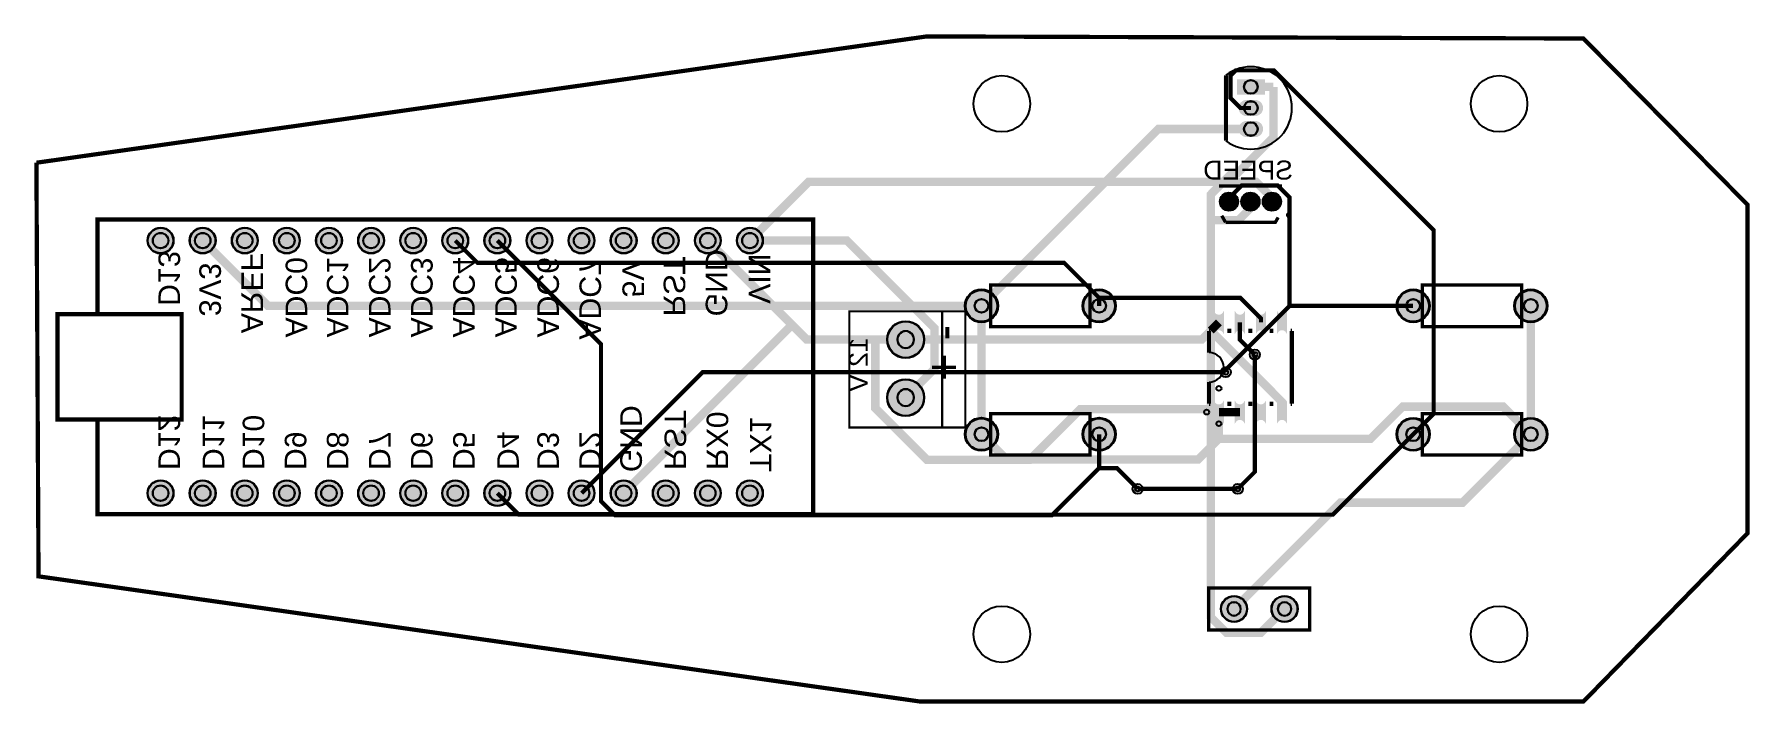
# Model space of a CAD drawing. Extents: x -5 to 4070, y -5 to 1585.
import ezdxf

# ---------------------------------------------------------------- set-up
doc = ezdxf.new("R2010")
doc.units = 9
for name, color, linetype, true_color in [('BoardOutLine', 7, 'Continuous', 0xff00ff), ('BottomLayer', 7, 'Continuous', 0x0000ff), ('BottomSilkLayer', 7, 'Continuous', 0x66cc33), ('BottomSolderMaskLayer', 7, 'Continuous', 0xaa00ff), ('Document', 7, 'Continuous', 0xffffff), ('Hole', 7, 'Continuous', 0x222222), ('Multi-Layer', 7, 'Continuous', 0xc0c0c0), ('TopLayer', 7, 'Continuous', 0xff0000), ('TopPasteMaskLayer', 7, 'Continuous', 0x808080), ('TopSilkLayer', 7, 'Continuous', 0xffcc00), ('TopSolderMaskLayer', 7, 'Continuous', 0x800080)]:
    doc.layers.add(name, color=color, linetype=linetype, true_color=true_color)
doc.styles.get("Standard").update_dxf_attribs({"font": 'arial.ttf'})

msp = doc.modelspace()

# ---------------------------------------------------------------- hatches: boundary and pattern name
at = {"layer": 'BottomSolderMaskLayer'}
for points in [[(2918.27377777778, 1478.2784841249668), (2918.27377777778, 1441.7204841249695), (2851.72622222222, 1441.7204841249695), (2851.72622222222, 1478.2784841249668)], [(2899.5578060000553, 1428.7165, -0.7853981633974483), (2899.5578060000553, 1391.2835), (2870.4432504444994, 1391.2835, -0.7853981633974483), (2870.4432504444994, 1428.7165)], [(2899.5578060000553, 1378.7165, -0.7853981633974483), (2899.5578060000553, 1341.2835), (2870.4432504444994, 1341.2835, -0.7853981633974483), (2870.4432504444994, 1378.7165)], [(2811.315, 1187.5, 1), (2854.685, 1187.5, 1)], [(2862.315, 1187.5, 1), (2905.685, 1187.5, 1)], [(2913.315, 1187.5, 1), (2956.685, 1187.5, 1)], [(264, 1095, 1), (326, 1095, 1)], [(364, 1095, 1), (426, 1095, 1)], [(464, 1095, 1), (526, 1095, 1)], [(564, 1095, 1), (626, 1095, 1)], [(664, 1095, 1), (726, 1095, 1)], [(764, 1095, 1), (826, 1095, 1)], [(864, 1095, 1), (926, 1095, 1)], [(964, 1095, 1), (1026, 1095, 1)], [(1064, 1095, 1), (1126, 1095, 1)], [(1164, 1095, 1), (1226, 1095, 1)], [(1264, 1095, 1), (1326, 1095, 1)], [(1364, 1095, 1), (1426, 1095, 1)], [(1464, 1095, 1), (1526, 1095, 1)], [(1564, 1095, 1), (1626, 1095, 1)], [(1664, 1095, 1), (1726, 1095, 1)], [(2205.5985, 940, 1), (2284.4015, 940, 1)], [(2485.128500000006, 940, 1), (2563.931500000006, 940, 1)], [(3231.068499999994, 940.0020000000004, 1), (3309.871499999994, 940.0020000000004, 1)], [(3510.5985, 940.0020000000004, 1), (3589.4015, 940.0020000000004, 1)], [(2021, 859.7999999999993, 1), (2109, 859.7999999999993, 1)], [(2021, 722.010000000002, 1), (2109, 722.010000000002, 1)], [(2205.5985, 635, 1), (2284.4015, 635, 1)], [(2485.128500000006, 635, 1), (2563.931500000006, 635, 1)], [(3231.068499999994, 634.9989999999962, 1), (3309.871499999994, 634.9989999999962, 1)], [(3510.5985, 634.9989999999962, 1), (3589.4015, 634.9989999999962, 1)], [(264, 495, 1), (326, 495, 1)], [(364, 495, 1), (426, 495, 1)], [(464, 495, 1), (526, 495, 1)], [(564, 495, 1), (626, 495, 1)], [(664, 495, 1), (726, 495, 1)], [(764, 495, 1), (826, 495, 1)], [(864, 495, 1), (926, 495, 1)], [(964, 495, 1), (1026, 495, 1)], [(1064, 495, 1), (1126, 495, 1)], [(1164, 495, 1), (1226, 495, 1)], [(1264, 495, 1), (1326, 495, 1)], [(1364, 495, 1), (1426, 495, 1)], [(1464, 495, 1), (1526, 495, 1)], [(1564, 495, 1), (1626, 495, 1)], [(1664, 495, 1), (1726, 495, 1)], [(2813.685, 220, 1), (2876.315, 220, 1)], [(2933.685, 220, 1), (2996.315, 220, 1)]]:
    msp.add_hatch(color=256, dxfattribs=at).paths.add_polyline_path(points)
at = {"layer": 'Document'}
msp.add_hatch(color=256, dxfattribs=at).paths.add_polyline_path([(2830, 1485), (2830, 1335), (2820, 1335), (2820, 1485)])
at = {"layer": 'Multi-Layer'}
for points in [[(2916.495999999999, 1477.7160000000003), (2916.495999999999, 1442.283000000003), (2853.504000000001, 1442.283000000003), (2853.504000000001, 1477.7160000000003)], [(2898.779999999999, 1427.7165, -0.7853981633974483), (2898.779999999999, 1392.2835), (2871.2209999999977, 1392.2835, -0.7853981633974483), (2871.2209999999977, 1427.7165)], [(2898.779999999999, 1377.7165, -0.7853981633974483), (2898.779999999999, 1342.2835), (2871.2209999999977, 1342.2835, -0.7853981633974483), (2871.2209999999977, 1377.7165)], [(2813.315, 1187.5, 1), (2852.685, 1187.5, 1)], [(2864.315, 1187.5, 1), (2903.685, 1187.5, 1)], [(2915.315, 1187.5, 1), (2954.685, 1187.5, 1)], [(265, 1095, 1), (325, 1095, 1)], [(365, 1095, 1), (425, 1095, 1)], [(465, 1095, 1), (525, 1095, 1)], [(565, 1095, 1), (625, 1095, 1)], [(665, 1095, 1), (725, 1095, 1)], [(765, 1095, 1), (825, 1095, 1)], [(865, 1095, 1), (925, 1095, 1)], [(965, 1095, 1), (1025, 1095, 1)], [(1065, 1095, 1), (1125, 1095, 1)], [(1165, 1095, 1), (1225, 1095, 1)], [(1265, 1095, 1), (1325, 1095, 1)], [(1365, 1095, 1), (1425, 1095, 1)], [(1465, 1095, 1), (1525, 1095, 1)], [(1565, 1095, 1), (1625, 1095, 1)], [(1665, 1095, 1), (1725, 1095, 1)], [(2207.5985, 940, 1), (2282.4015, 940, 1)], [(2487.128500000006, 940, 1), (2561.931500000006, 940, 1)], [(3233.068499999994, 940.0020000000004, 1), (3307.871499999994, 940.0020000000004, 1)], [(3512.5985, 940.0020000000004, 1), (3587.4015, 940.0020000000004, 1)], [(2022, 859.7999999999993, 1), (2108, 859.7999999999993, 1)], [(2022, 722.010000000002, 1), (2108, 722.010000000002, 1)], [(2207.5985, 635, 1), (2282.4015, 635, 1)], [(2487.128500000006, 635, 1), (2561.931500000006, 635, 1)], [(3233.068499999994, 634.9989999999962, 1), (3307.871499999994, 634.9989999999962, 1)], [(3512.5985, 634.9989999999962, 1), (3587.4015, 634.9989999999962, 1)], [(265, 495, 1), (325, 495, 1)], [(365, 495, 1), (425, 495, 1)], [(465, 495, 1), (525, 495, 1)], [(565, 495, 1), (625, 495, 1)], [(665, 495, 1), (725, 495, 1)], [(765, 495, 1), (825, 495, 1)], [(865, 495, 1), (925, 495, 1)], [(965, 495, 1), (1025, 495, 1)], [(1065, 495, 1), (1125, 495, 1)], [(1165, 495, 1), (1225, 495, 1)], [(1265, 495, 1), (1325, 495, 1)], [(1365, 495, 1), (1425, 495, 1)], [(1465, 495, 1), (1525, 495, 1)], [(1565, 495, 1), (1625, 495, 1)], [(1665, 495, 1), (1725, 495, 1)], [(2814.685, 220, 1), (2875.315, 220, 1)], [(2934.685, 220, 1), (2995.315, 220, 1)]]:
    msp.add_hatch(color=256, dxfattribs=at).paths.add_polyline_path(points)
at = {"layer": 'TopLayer'}
for points in [[(2820.189, 927.7010000000009, -0.7853981633974483), (2797.811, 927.7010000000009), (2797.811, 873.2990000000027, -0.7853981633974483), (2820.189, 873.2990000000027)], [(2870.189, 927.7010000000009, -0.7853981633974483), (2847.811, 927.7010000000009), (2847.811, 873.2990000000027, -0.7853981633974483), (2870.189, 873.2990000000027)], [(2920.189, 927.7010000000009, -0.7853981633974483), (2897.811, 927.7010000000009), (2897.811, 873.2990000000027, -0.7853981633974483), (2920.189, 873.2990000000027)], [(2970.189, 927.7010000000009, -0.7853981633974483), (2947.811, 927.7010000000009), (2947.811, 873.2990000000027, -0.7853981633974483), (2970.189, 873.2990000000027)], [(2820.189, 714.7010000000009, -0.7853981633974483), (2797.811, 714.7010000000009), (2797.811, 660.2989999999991, -0.7853981633974483), (2820.189, 660.2989999999991)], [(2870.189, 714.7010000000009, -0.7853981633974483), (2847.811, 714.7010000000009), (2847.811, 660.2989999999991, -0.7853981633974483), (2870.189, 660.2989999999991)], [(2920.189, 714.7010000000009, -0.7853981633974483), (2897.811, 714.7010000000009), (2897.811, 660.2989999999991, -0.7853981633974483), (2920.189, 660.2989999999991)], [(2970.189, 714.7010000000009, -0.7853981633974483), (2947.811, 714.7010000000009), (2947.811, 660.2989999999991, -0.7853981633974483), (2970.189, 660.2989999999991)]]:
    msp.add_hatch(color=256, dxfattribs=at).paths.add_polyline_path(points)
at = {"layer": 'TopPasteMaskLayer'}
for points in [[(2820.189, 927.7010000000009, -0.7853981633974483), (2797.811, 927.7010000000009), (2797.811, 873.2990000000027, -0.7853981633974483), (2820.189, 873.2990000000027)], [(2870.189, 927.7010000000009, -0.7853981633974483), (2847.811, 927.7010000000009), (2847.811, 873.2990000000027, -0.7853981633974483), (2870.189, 873.2990000000027)], [(2920.189, 927.7010000000009, -0.7853981633974483), (2897.811, 927.7010000000009), (2897.811, 873.2990000000027, -0.7853981633974483), (2920.189, 873.2990000000027)], [(2970.189, 927.7010000000009, -0.7853981633974483), (2947.811, 927.7010000000009), (2947.811, 873.2990000000027, -0.7853981633974483), (2970.189, 873.2990000000027)], [(2820.189, 714.7010000000009, -0.7853981633974483), (2797.811, 714.7010000000009), (2797.811, 660.2989999999991, -0.7853981633974483), (2820.189, 660.2989999999991)], [(2870.189, 714.7010000000009, -0.7853981633974483), (2847.811, 714.7010000000009), (2847.811, 660.2989999999991, -0.7853981633974483), (2870.189, 660.2989999999991)], [(2920.189, 714.7010000000009, -0.7853981633974483), (2897.811, 714.7010000000009), (2897.811, 660.2989999999991, -0.7853981633974483), (2920.189, 660.2989999999991)], [(2970.189, 714.7010000000009, -0.7853981633974483), (2947.811, 714.7010000000009), (2947.811, 660.2989999999991, -0.7853981633974483), (2970.189, 660.2989999999991)]]:
    msp.add_hatch(color=256, dxfattribs=at).paths.add_polyline_path(points)
at = {"layer": 'TopSolderMaskLayer'}
for points in [[(2918.27377777778, 1478.2784841249668), (2918.27377777778, 1441.7204841249695), (2851.72622222222, 1441.7204841249695), (2851.72622222222, 1478.2784841249668)], [(2899.5578060000553, 1428.7165, -0.7853981633974483), (2899.5578060000553, 1391.2835), (2870.4432504444994, 1391.2835, -0.7853981633974483), (2870.4432504444994, 1428.7165)], [(2899.5578060000553, 1378.7165, -0.7853981633974483), (2899.5578060000553, 1341.2835), (2870.4432504444994, 1341.2835, -0.7853981633974483), (2870.4432504444994, 1378.7165)], [(2811.315, 1187.5, 1), (2854.685, 1187.5, 1)], [(2862.315, 1187.5, 1), (2905.685, 1187.5, 1)], [(2913.315, 1187.5, 1), (2956.685, 1187.5, 1)], [(264, 1095, 1), (326, 1095, 1)], [(364, 1095, 1), (426, 1095, 1)], [(464, 1095, 1), (526, 1095, 1)], [(564, 1095, 1), (626, 1095, 1)], [(664, 1095, 1), (726, 1095, 1)], [(764, 1095, 1), (826, 1095, 1)], [(864, 1095, 1), (926, 1095, 1)], [(964, 1095, 1), (1026, 1095, 1)], [(1064, 1095, 1), (1126, 1095, 1)], [(1164, 1095, 1), (1226, 1095, 1)], [(1264, 1095, 1), (1326, 1095, 1)], [(1364, 1095, 1), (1426, 1095, 1)], [(1464, 1095, 1), (1526, 1095, 1)], [(1564, 1095, 1), (1626, 1095, 1)], [(1664, 1095, 1), (1726, 1095, 1)], [(2205.5985, 940, 1), (2284.4015, 940, 1)], [(2485.128500000006, 940, 1), (2563.931500000006, 940, 1)], [(3231.068499999994, 940.0020000000004, 1), (3309.871499999994, 940.0020000000004, 1)], [(3510.5985, 940.0020000000004, 1), (3589.4015, 940.0020000000004, 1)], [(2021, 859.7999999999993, 1), (2109, 859.7999999999993, 1)], [(2821.189, 928.4095438916411, -0.7853981633974483), (2796.811, 928.4095438916411), (2796.811, 872.5904561083662, -0.7853981633974483), (2821.189, 872.5904561083662)], [(2871.189, 928.4095438916411, -0.7853981633974483), (2846.811, 928.4095438916411), (2846.811, 872.5904561083662, -0.7853981633974483), (2871.189, 872.5904561083662)], [(2921.189, 928.4095438916411, -0.7853981633974483), (2896.811, 928.4095438916411), (2896.811, 872.5904561083662, -0.7853981633974483), (2921.189, 872.5904561083662)], [(2971.189, 928.4095438916411, -0.7853981633974483), (2946.811, 928.4095438916411), (2946.811, 872.5904561083662, -0.7853981633974483), (2971.189, 872.5904561083662)], [(2021, 722.010000000002, 1), (2109, 722.010000000002, 1)], [(2821.189, 715.4095438916411, -0.7853981633974483), (2796.811, 715.4095438916411), (2796.811, 659.5904561083589, -0.7853981633974483), (2821.189, 659.5904561083589)], [(2871.189, 715.4095438916411, -0.7853981633974483), (2846.811, 715.4095438916411), (2846.811, 659.5904561083589, -0.7853981633974483), (2871.189, 659.5904561083589)], [(2921.189, 715.4095438916411, -0.7853981633974483), (2896.811, 715.4095438916411), (2896.811, 659.5904561083589, -0.7853981633974483), (2921.189, 659.5904561083589)], [(2971.189, 715.4095438916411, -0.7853981633974483), (2946.811, 715.4095438916411), (2946.811, 659.5904561083589, -0.7853981633974483), (2971.189, 659.5904561083589)], [(2205.5985, 635, 1), (2284.4015, 635, 1)], [(2485.128500000006, 635, 1), (2563.931500000006, 635, 1)], [(3231.068499999994, 634.9989999999962, 1), (3309.871499999994, 634.9989999999962, 1)], [(3510.5985, 634.9989999999962, 1), (3589.4015, 634.9989999999962, 1)], [(264, 495, 1), (326, 495, 1)], [(364, 495, 1), (426, 495, 1)], [(464, 495, 1), (526, 495, 1)], [(564, 495, 1), (626, 495, 1)], [(664, 495, 1), (726, 495, 1)], [(764, 495, 1), (826, 495, 1)], [(864, 495, 1), (926, 495, 1)], [(964, 495, 1), (1026, 495, 1)], [(1064, 495, 1), (1126, 495, 1)], [(1164, 495, 1), (1226, 495, 1)], [(1264, 495, 1), (1326, 495, 1)], [(1364, 495, 1), (1426, 495, 1)], [(1464, 495, 1), (1526, 495, 1)], [(1564, 495, 1), (1626, 495, 1)], [(1664, 495, 1), (1726, 495, 1)], [(2813.685, 220, 1), (2876.315, 220, 1)], [(2933.685, 220, 1), (2996.315, 220, 1)]]:
    msp.add_hatch(color=256, dxfattribs=at).paths.add_polyline_path(points)

# ---------------------------------------------------------------- linework, layer by layer
at = {"layer": 'BoardOutLine', "const_width": 10}
msp.add_lwpolyline([(0, 1279.9879999999976), (2115, 1580), (3675, 1575), (4065, 1180), (4065, 400), (3675, 0), (2100, 0), (5, 297.5), (0, 1280)], dxfattribs=at)
at = {"layer": 'BottomLayer'}
for points, const_width in [([(2789.7400000000052, 1143.800000000003), (2789.7400000000052, 1204.4399999999987), (2840.3700000000026, 1255.0699999999997), (2853.199999999997, 1255.0699999999997), (2938.5099999999948, 1340.380000000001), (2938.5099999999948, 1460)], 20), ([(3270.469999999994, 635), (3319.25, 683.7799999999988), (3319.25, 1119.609999999997), (2939.3300000000017, 1499.5299999999988), (2849.219999999994, 1499.5299999999988), (2836.480000000003, 1486.7900000000009), (2836.480000000003, 1433.5699999999997), (2860.050000000003, 1410), (2885, 1410)], 10), ([(2885, 1460), (2938.5099999999948, 1460)], 20), ([(2885, 1360), (2665, 1360), (2245, 940)], 20), ([(2833, 1187.5), (2833, 1195.7900000000009), (2863.220000000001, 1226.010000000002), (2948.470000000001, 1226.010000000002), (2976.8800000000047, 1197.6000000000022), (2976.8800000000047, 940)], 10), ([(2789.7400000000052, 1143.800000000003), (2855.8299999999945, 1143.800000000003), (2884, 1171.9700000000012), (2884, 1187.5)], 20), ([(2789.7400000000052, 694.5400000000009), (2789.7400000000052, 1143.800000000003)], 20), ([(1595, 1095), (1795, 895)], 20), ([(1695, 1095), (1925.5400000000009, 1095), (2133.270000000004, 887.2699999999968), (2133.270000000004, 790.2799999999988), (2065, 722.010000000002)], 20), ([(1095, 1095), (1341.1399999999994, 848.8600000000006), (1341.1399999999994, 476.1800000000003), (1374.7699999999968, 442.5500000000029), (2412.560000000005, 442.5500000000029), (2524.530000000006, 554.5200000000041)], 10), ([(2245, 940), (2245, 635)], 20), ([(2976.8800000000047, 940), (2825.209999999999, 788.3300000000017), (2825.209999999999, 782.2899999999972)], 10), ([(2976.8800000000047, 940), (3270.469999999994, 940)], 10), ([(3550, 940), (3550, 635)], 20), ([(1395, 495), (1795, 895)], 20), ([(1795, 895), (1830.2000000000044, 859.7999999999993), (1992.9200000000055, 859.7999999999993)], 20), ([(2789.7400000000052, 694.5400000000009), (2479.8199999999997, 694.5400000000009), (2359.3600000000006, 574.0800000000017), (2115.9199999999983, 574.0800000000017), (1992.9200000000055, 697.0800000000017), (1992.9200000000055, 859.7999999999993)], 20), ([(1992.9200000000055, 859.7999999999993), (2065, 859.7999999999993)], 20), ([(2853.8799999999974, 505.1600000000035), (2894.550000000003, 545.8300000000017), (2894.550000000003, 824.2299999999959)], 10), ([(2965, 220), (2908.770000000004, 163.7699999999968), (2826.6100000000006, 163.7699999999968), (2789.7400000000052, 200.63999999999942), (2789.7400000000052, 694.5400000000009)], 20), ([(2524.530000000006, 554.5200000000041), (2524.530000000006, 635)], 10), ([(3550, 635), (3387.4100000000035, 472.4100000000035), (3097.4100000000035, 472.4100000000035), (2845, 220)], 20), ([(2524.530000000006, 554.5200000000041), (2566.850000000006, 554.5200000000041), (2616.209999999999, 505.1600000000035)], 10)]:
    msp.add_lwpolyline(points, dxfattribs=dict(at, const_width=const_width))
at = {"layer": 'BottomSilkLayer'}
for points, const_width in [([(2809.199999999997, 1224.8999999999978), (2958.800000000003, 1224.8999999999978)], 7.9), ([(145, 920), (145, 1145), (1845, 1145), (1845, 445), (145, 445), (145, 670)], 10), ([(2815.9000000000015, 1154.0999999999985), (2824.899999999994, 1138.2999999999993)], 7.9), ([(2824.899999999994, 1138.2999999999993), (2943.100000000006, 1138.2999999999993), (2949.7999999999956, 1150.1000000000022)], 7.9), ([(2151.6100000000006, 926.7299999999959), (2151.6100000000006, 651.1399999999994)], 5)]:
    msp.add_lwpolyline(points, dxfattribs=dict(at, const_width=const_width))
for points, const_width in [([(345, 670), (345, 920), (50, 920), (50, 670), (345, 670)], 10), ([(1931.1399999999994, 926.7299999999959), (2151.6100000000006, 926.7299999999959), (2206.729999999996, 926.7299999999959), (2206.729999999996, 651.1399999999994), (2151.6100000000006, 651.1399999999994), (1931.1399999999994, 651.1399999999994), (1931.1399999999994, 926.7299999999959)], 5)]:
    msp.add_lwpolyline(points, close=True, dxfattribs=dict(at, const_width=const_width))
msp.add_arc((2975.3442551086846, 1156.054), 4.9, 0.5846609578067614, 359.415339042194, dxfattribs=at)
at = {"layer": 'BottomSolderMaskLayer'}
for points in [[(2044.8623255813955, 859.7948837209296), (2044.8623255813955, 859.8051162790725)], [(2085.1376744186045, 859.7948837209296), (2085.1376744186045, 859.8051162790725)], [(2044.8623255813955, 722.0048837209324), (2044.8623255813955, 722.0151162790717)], [(2085.1376744186045, 722.0048837209324), (2085.1376744186045, 722.0151162790717)], [(2844.8967013029906, 236.2674788058717), (2845.1032986970094, 236.2674788058717)], [(2964.8967013029906, 236.2674788058717), (2965.1032986970094, 236.2674788058717)], [(2844.8967013029906, 203.7325211941283), (2845.1032986970094, 203.7325211941283)], [(2964.8967013029906, 203.7325211941283), (2965.1032986970094, 203.7325211941283)]]:
    msp.add_lwpolyline(points, close=True, dxfattribs=at)
for centre, radius in [((2885, 1460), 16.636888888888887), ((2885, 1410), 16.636888888888887), ((2885, 1360), 16.636888888888887), ((2833, 1187.5), 21.685), ((2833, 1187.5), 10.8430508001016), ((2884, 1187.5), 21.685), ((2884, 1187.5), 10.8430508001016), ((2935, 1187.5), 21.685), ((2935, 1187.5), 10.8430508001016), ((295, 1095), 31.000000000000004), ((295, 1095), 18.6), ((395, 1095), 31.000000000000004), ((395, 1095), 18.6), ((495, 1095), 31.000000000000004), ((495, 1095), 18.6), ((595, 1095), 31.000000000000004), ((595, 1095), 18.6), ((695, 1095), 31.000000000000004), ((695, 1095), 18.6), ((795, 1095), 31.000000000000004), ((795, 1095), 18.6), ((895, 1095), 31.000000000000004), ((895, 1095), 18.6), ((995, 1095), 31.000000000000004), ((995, 1095), 18.6), ((1095, 1095), 31.000000000000004), ((1095, 1095), 18.6), ((1195, 1095), 31.000000000000004), ((1195, 1095), 18.6), ((1295, 1095), 31.000000000000004), ((1295, 1095), 18.6), ((1395, 1095), 31.000000000000004), ((1395, 1095), 18.6), ((1495, 1095), 31.000000000000004), ((1495, 1095), 18.6), ((1595, 1095), 31.000000000000004), ((1595, 1095), 18.6), ((1695, 1095), 31.000000000000004), ((1695, 1095), 18.6), ((2245, 940), 39.4015), ((2524.530000000006, 940), 39.4015), ((3270.469999999994, 940.0020000000004), 39.4015), ((3550, 940.0020000000004), 39.4015), ((2245, 940), 16.590105263157895), ((2524.5279999999984, 940), 16.590105263157895), ((3270.4720000000016, 940.0020000000004), 16.590105263157895), ((3550, 940.0020000000004), 16.590105263157895), ((2065, 859.7999999999993), 44), ((2065, 722.010000000002), 44), ((2245, 635), 39.4015), ((2524.530000000006, 635), 39.4015), ((3270.469999999994, 634.9989999999962), 39.4015), ((3550, 634.9989999999962), 39.4015), ((2245, 635), 16.590105263157895), ((2524.5279999999984, 635), 16.590105263157895), ((3270.4720000000016, 635.0020000000004), 16.590105263157895), ((3550, 635.0020000000004), 16.590105263157895), ((295, 495), 31.000000000000004), ((295, 495), 18.6), ((395, 495), 31.000000000000004), ((395, 495), 18.6), ((495, 495), 31.000000000000004), ((495, 495), 18.6), ((595, 495), 31.000000000000004), ((595, 495), 18.6), ((695, 495), 31.000000000000004), ((695, 495), 18.6), ((795, 495), 31.000000000000004), ((795, 495), 18.6), ((895, 495), 31.000000000000004), ((895, 495), 18.6), ((995, 495), 31.000000000000004), ((995, 495), 18.6), ((1095, 495), 31.000000000000004), ((1095, 495), 18.6), ((1195, 495), 31.000000000000004), ((1195, 495), 18.6), ((1295, 495), 31.000000000000004), ((1295, 495), 18.6), ((1395, 495), 31.000000000000004), ((1395, 495), 18.6), ((1495, 495), 31.000000000000004), ((1495, 495), 18.6), ((1595, 495), 31.000000000000004), ((1595, 495), 18.6), ((1695, 495), 31.000000000000004), ((1695, 495), 18.6), ((2845, 220), 31.314999999999998), ((2965, 220), 31.314999999999998)]:
    msp.add_circle(centre, radius, dxfattribs=at)
for centre, radius, start, end in [((2065, 859.7948837209296), 20.13767441860465, 360, 180), ((2065, 859.8051162790725), 20.13767441860465, 180, 360), ((2065, 722.0048837209324), 20.13767441860465, 360, 180), ((2065, 722.0151162790717), 20.13767441860465, 180, 360), ((2844.8967013029906, 220), 16.26747880587168, 450, 270), ((2845.1032986970094, 220), 16.26747880587168, 270, 450), ((2964.8967013029906, 220), 16.26747880587168, 450, 270), ((2965.1032986970094, 220), 16.26747880587168, 270, 450)]:
    msp.add_arc(centre, radius, start, end, dxfattribs=at)
at = {"layer": 'Document'}
msp.add_circle((2809, 660.1399999999994), 5.91, dxfattribs=at)
at = {"layer": 'Hole'}
for centre in [(2894.550000000003, 824.2299999999959), (2825.209999999999, 782.2899999999972), (2616.209999999999, 505.1600000000035), (2853.8799999999974, 505.1600000000035)]:
    msp.add_circle(centre, 6, dxfattribs=at)
at = {"layer": 'Multi-Layer'}
for points in [[(2045.32, 859.7949999999983), (2045.32, 859.8050000000003)], [(2084.68, 859.7949999999983), (2084.68, 859.8050000000003)], [(2045.32, 722.0049999999974), (2045.32, 722.0149999999994)], [(2084.68, 722.0049999999974), (2084.68, 722.0149999999994)], [(2844.899999999994, 235.748), (2845.100000000006, 235.748)], [(2844.899999999994, 204.252), (2845.100000000006, 204.252)], [(2964.899999999994, 235.748), (2965.100000000006, 235.748)], [(2964.899999999994, 204.252), (2965.100000000006, 204.252)]]:
    msp.add_lwpolyline(points, close=True, dxfattribs=at)
for centre, radius in [((2293.5, 1420), 67), ((2885, 1460), 15.748), ((3474.75, 1420), 67), ((2885, 1410), 15.748), ((2885, 1360), 15.748), ((2833, 1187.5), 19.685), ((2833, 1187.5), 9.843), ((2884, 1187.5), 19.685), ((2884, 1187.5), 9.843), ((2935, 1187.5), 19.685), ((2935, 1187.5), 9.843), ((295, 1095), 30), ((295, 1095), 18), ((395, 1095), 30), ((395, 1095), 18), ((495, 1095), 30), ((495, 1095), 18), ((595, 1095), 30), ((595, 1095), 18), ((695, 1095), 30), ((695, 1095), 18), ((795, 1095), 30), ((795, 1095), 18), ((895, 1095), 30), ((895, 1095), 18), ((995, 1095), 30), ((995, 1095), 18), ((1095, 1095), 30), ((1095, 1095), 18), ((1195, 1095), 30), ((1195, 1095), 18), ((1295, 1095), 30), ((1295, 1095), 18), ((1395, 1095), 30), ((1395, 1095), 18), ((1495, 1095), 30), ((1495, 1095), 18), ((1595, 1095), 30), ((1595, 1095), 18), ((1695, 1095), 30), ((1695, 1095), 18), ((2245, 940), 37.4015), ((2245, 940), 15.748), ((2524.530000000006, 940), 37.4015), ((2524.5279999999984, 940), 15.748), ((3270.469999999994, 940.0020000000004), 37.4015), ((3270.4720000000016, 940.0020000000004), 15.748), ((3550, 940.0020000000004), 37.4015), ((3550, 940.0020000000004), 15.748), ((2065, 859.7999999999993), 43), ((2894.550000000003, 824.2299999999959), 12), ((2825.209999999999, 782.2899999999972), 12), ((2065, 722.010000000002), 43), ((2245, 635), 37.4015), ((2524.530000000006, 635), 37.4015), ((3270.469999999994, 634.9989999999962), 37.4015), ((3550, 634.9989999999962), 37.4015), ((2245, 635), 15.748), ((2524.5279999999984, 635), 15.748), ((3270.4720000000016, 635.0020000000004), 15.748), ((3550, 635.0020000000004), 15.748), ((295, 495), 30), ((295, 495), 18), ((395, 495), 30), ((395, 495), 18), ((495, 495), 30), ((495, 495), 18), ((595, 495), 30), ((595, 495), 18), ((695, 495), 30), ((695, 495), 18), ((795, 495), 30), ((795, 495), 18), ((895, 495), 30), ((895, 495), 18), ((995, 495), 30), ((995, 495), 18), ((1095, 495), 30), ((1095, 495), 18), ((1195, 495), 30), ((1195, 495), 18), ((1295, 495), 30), ((1295, 495), 18), ((1395, 495), 30), ((1395, 495), 18), ((1495, 495), 30), ((1495, 495), 18), ((1595, 495), 30), ((1595, 495), 18), ((1695, 495), 30), ((1695, 495), 18), ((2616.209999999999, 505.1600000000035), 12), ((2853.8799999999974, 505.1600000000035), 12), ((2845, 220), 30.314999999999998), ((2965, 220), 30.314999999999998), ((2293.5, 160), 67), ((3474.75, 160), 67)]:
    msp.add_circle(centre, radius, dxfattribs=at)
for centre, radius, start, end in [((2065, 859.7949999999983), 19.68, 360, 180), ((2065, 859.8050000000003), 19.68, 180, 360), ((2065, 722.0049999999974), 19.68, 360, 180), ((2065, 722.0149999999994), 19.68, 180, 360), ((2844.899999999994, 220), 15.748, 450, 270), ((2845.100000000006, 220), 15.748, 270, 450), ((2964.899999999994, 220), 15.748, 450, 270), ((2965.100000000006, 220), 15.748, 270, 450)]:
    msp.add_arc(centre, radius, start, end, dxfattribs=at)
at = {"layer": 'TopLayer'}
for points, const_width in [([(2935, 1187.5), (2935, 1196.6800000000003), (2897.0999999999985, 1234.5800000000017), (1834.5799999999945, 1234.5800000000017), (1695, 1095)], 20), ([(395, 1095), (550, 940), (2245, 940)], 20), ([(995, 1095), (1047.8199999999997, 1042.1800000000003), (2441.5099999999948, 1042.1800000000003), (2524.530000000006, 959.1600000000035)], 10), ([(2524.530000000006, 959.1600000000035), (2859.7999999999956, 959.1600000000035), (2909, 909.9599999999991), (2909, 900.5)], 10), ([(2524.530000000006, 959.1600000000035), (2524.530000000006, 940)], 10), ([(2789.5999999999985, 881.1000000000022), (2809, 900.5)], 20), ([(2894.550000000003, 824.2299999999959), (2859, 859.7799999999988), (2859, 900.5)], 10), ([(2065, 859.7999999999993), (2768.300000000003, 859.7999999999993), (2789.5999999999985, 881.1000000000022)], 20), ([(2789.5999999999985, 881.1000000000022), (2959, 711.6900000000023), (2959, 687.5)], 20), ([(1295, 495), (1582.2900000000009, 782.2899999999972), (2825.209999999999, 782.2899999999972)], 10), ([(2809, 624.1500000000015), (3169.239999999998, 624.1500000000015), (3245.6300000000047, 700.5400000000009), (3484.459999999999, 700.5400000000009), (3550, 635)], 20), ([(2859, 687.5), (2809, 687.5)], 20), ([(2809, 624.1500000000015), (2809, 687.5)], 20), ([(1095, 495), (1146.1399999999994, 443.8600000000006), (3079.3300000000017, 443.8600000000006), (3270.469999999994, 635)], 10), ([(2245, 635), (2305.1299999999974, 574.8700000000026), (2759.720000000001, 574.8700000000026), (2809, 624.1500000000015)], 20), ([(2616.209999999999, 505.1600000000035), (2853.8799999999974, 505.1600000000035)], 10)]:
    msp.add_lwpolyline(points, dxfattribs=dict(at, const_width=const_width))
at = {"layer": 'TopSilkLayer', "const_width": 10}
for points in [[(2825.9500000000044, 1332.0509999999995), (2825.9500000000044, 1487.9490000000005)], [(2785.574999999997, 880.6140000000014), (2785.574999999997, 829)], [(2788.711000000003, 880.6140000000014), (2785.574999999997, 880.6140000000014)], [(2838.711000000003, 880.6140000000014), (2829.288999999997, 880.6140000000014)], [(2888.711000000003, 880.6140000000014), (2879.288999999997, 880.6140000000014)], [(2938.711000000003, 880.6140000000014), (2929.288999999997, 880.6140000000014)], [(2982.425000000003, 880.6140000000014), (2979.288999999997, 880.6140000000014)], [(2982.425000000003, 880.6140000000014), (2982.425000000003, 707.3859999999986)], [(2785.574999999997, 707.3859999999986), (2785.574999999997, 759)], [(2788.711000000003, 707.3859999999986), (2785.574999999997, 707.3859999999986)], [(2838.711000000003, 707.3859999999986), (2829.288999999997, 707.3859999999986)], [(2888.711000000003, 707.3859999999986), (2879.288999999997, 707.3859999999986)], [(2938.711000000003, 707.3859999999986), (2929.288999999997, 707.3859999999986)], [(2982.425000000003, 707.3859999999986), (2979.288999999997, 707.3859999999986)]]:
    msp.add_lwpolyline(points, dxfattribs=at)
at = {"layer": 'TopSilkLayer'}
for points, const_width in [([(2502.879000000001, 890.7879999999968), (2502.879000000001, 989.2139999999999), (2266.6589999999997, 989.2139999999999), (2266.6589999999997, 890.7879999999968), (2502.879000000001, 890.7879999999968)], 7.874), ([(3292.120999999999, 989.2139999999999), (3292.120999999999, 890.7879999999968), (3528.3410000000003, 890.7879999999968), (3528.3410000000003, 989.2139999999999), (3292.120999999999, 989.2139999999999)], 7.874), ([(2502.879000000001, 585.7880000000005), (2502.879000000001, 684.2139999999999), (2266.6589999999997, 684.2139999999999), (2266.6589999999997, 585.7880000000005), (2502.879000000001, 585.7880000000005)], 7.874), ([(3292.120999999999, 684.2139999999999), (3292.120999999999, 585.7880000000005), (3528.3410000000003, 585.7880000000005), (3528.3410000000003, 684.2139999999999), (3292.120999999999, 684.2139999999999)], 7.874), ([(3025, 270), (2785, 270), (2785, 170), (3025, 170), (3025, 270)], 7.9)]:
    msp.add_lwpolyline(points, close=True, dxfattribs=dict(at, const_width=const_width))
for centre in [(2809, 744), (2780, 687.5)]:
    msp.add_circle(centre, 5.91, dxfattribs=at)
for centre, radius, start, end in [((2884.89201315432, 1410), 97.796, 232.899496985285, 127.10050301471492), ((2785.5875000000015, 794), 35.00000223214278, 270, 90)]:
    msp.add_arc(centre, radius, start, end, dxfattribs=at)
at = {"layer": 'TopSolderMaskLayer'}
for points in [[(2044.8623255813955, 859.7948837209296), (2044.8623255813955, 859.8051162790725)], [(2085.1376744186045, 859.7948837209296), (2085.1376744186045, 859.8051162790725)], [(2044.8623255813955, 722.0048837209324), (2044.8623255813955, 722.0151162790717)], [(2085.1376744186045, 722.0048837209324), (2085.1376744186045, 722.0151162790717)], [(2844.8967013029906, 236.2674788058717), (2845.1032986970094, 236.2674788058717)], [(2964.8967013029906, 236.2674788058717), (2965.1032986970094, 236.2674788058717)], [(2844.8967013029906, 203.7325211941283), (2845.1032986970094, 203.7325211941283)], [(2964.8967013029906, 203.7325211941283), (2965.1032986970094, 203.7325211941283)]]:
    msp.add_lwpolyline(points, close=True, dxfattribs=at)
for centre, radius in [((2885, 1460), 16.636888888888887), ((2885, 1410), 16.636888888888887), ((2885, 1360), 16.636888888888887), ((2833, 1187.5), 21.685), ((2833, 1187.5), 10.8430508001016), ((2884, 1187.5), 21.685), ((2884, 1187.5), 10.8430508001016), ((2935, 1187.5), 21.685), ((2935, 1187.5), 10.8430508001016), ((295, 1095), 31.000000000000004), ((295, 1095), 18.6), ((395, 1095), 31.000000000000004), ((395, 1095), 18.6), ((495, 1095), 31.000000000000004), ((495, 1095), 18.6), ((595, 1095), 31.000000000000004), ((595, 1095), 18.6), ((695, 1095), 31.000000000000004), ((695, 1095), 18.6), ((795, 1095), 31.000000000000004), ((795, 1095), 18.6), ((895, 1095), 31.000000000000004), ((895, 1095), 18.6), ((995, 1095), 31.000000000000004), ((995, 1095), 18.6), ((1095, 1095), 31.000000000000004), ((1095, 1095), 18.6), ((1195, 1095), 31.000000000000004), ((1195, 1095), 18.6), ((1295, 1095), 31.000000000000004), ((1295, 1095), 18.6), ((1395, 1095), 31.000000000000004), ((1395, 1095), 18.6), ((1495, 1095), 31.000000000000004), ((1495, 1095), 18.6), ((1595, 1095), 31.000000000000004), ((1595, 1095), 18.6), ((1695, 1095), 31.000000000000004), ((1695, 1095), 18.6), ((2245, 940), 39.4015), ((2524.530000000006, 940), 39.4015), ((3270.469999999994, 940.0020000000004), 39.4015), ((3550, 940.0020000000004), 39.4015), ((2245, 940), 16.590105263157895), ((2524.5279999999984, 940), 16.590105263157895), ((3270.4720000000016, 940.0020000000004), 16.590105263157895), ((3550, 940.0020000000004), 16.590105263157895), ((2065, 859.7999999999993), 44), ((2065, 722.010000000002), 44), ((2245, 635), 39.4015), ((2524.530000000006, 635), 39.4015), ((3270.469999999994, 634.9989999999962), 39.4015), ((3550, 634.9989999999962), 39.4015), ((2245, 635), 16.590105263157895), ((2524.5279999999984, 635), 16.590105263157895), ((3270.4720000000016, 635.0020000000004), 16.590105263157895), ((3550, 635.0020000000004), 16.590105263157895), ((295, 495), 31.000000000000004), ((295, 495), 18.6), ((395, 495), 31.000000000000004), ((395, 495), 18.6), ((495, 495), 31.000000000000004), ((495, 495), 18.6), ((595, 495), 31.000000000000004), ((595, 495), 18.6), ((695, 495), 31.000000000000004), ((695, 495), 18.6), ((795, 495), 31.000000000000004), ((795, 495), 18.6), ((895, 495), 31.000000000000004), ((895, 495), 18.6), ((995, 495), 31.000000000000004), ((995, 495), 18.6), ((1095, 495), 31.000000000000004), ((1095, 495), 18.6), ((1195, 495), 31.000000000000004), ((1195, 495), 18.6), ((1295, 495), 31.000000000000004), ((1295, 495), 18.6), ((1395, 495), 31.000000000000004), ((1395, 495), 18.6), ((1495, 495), 31.000000000000004), ((1495, 495), 18.6), ((1595, 495), 31.000000000000004), ((1595, 495), 18.6), ((1695, 495), 31.000000000000004), ((1695, 495), 18.6), ((2845, 220), 31.314999999999998), ((2965, 220), 31.314999999999998)]:
    msp.add_circle(centre, radius, dxfattribs=at)
for centre, radius, start, end in [((2065, 859.7948837209296), 20.13767441860465, 360, 180), ((2065, 859.8051162790725), 20.13767441860465, 180, 360), ((2065, 722.0048837209324), 20.13767441860465, 360, 180), ((2065, 722.0151162790717), 20.13767441860465, 180, 360), ((2844.8967013029906, 220), 16.26747880587168, 450, 270), ((2845.1032986970094, 220), 16.26747880587168, 270, 450), ((2964.8967013029906, 220), 16.26747880587168, 450, 270), ((2965.1032986970094, 220), 16.26747880587168, 270, 450)]:
    msp.add_arc(centre, radius, start, end, dxfattribs=at)

# ---------------------------------------------------------------- texts
at = {"layer": 'BottomSilkLayer', "text_generation_flag": 2}
msp.add_text('SPEED', height=45, dxfattribs=at).set_placement((2985, 1240))
for s, height, rotation, p in [('D13', 51.181, 270, (290, 940)), ('AREF', 51.181, 270, (487.09999999999854, 875)), ('GND', 51.181, 270, (1590, 915)), ('3V3', 51.181, 270, (387.09999999999854, 915)), ('ADC0', 51.181, 270, (592.0999999999985, 865)), ('ADC1', 51.181, 270, (690, 865)), ('ADC2', 51.181, 270, (790, 865)), ('ADC3', 51.181, 270, (890, 865)), ('ADC4', 51.181, 270, (990, 865)), ('ADC5', 51.181, 270, (1090, 865)), ('ADC6', 51.181, 270, (1190, 865)), ('ADC7', 51.181, 270, (1290, 860)), ('5V', 51.181, 270, (1392.0999999999985, 960)), ('RST', 51.181, 270, (1490, 915)), ('VIN', 51.181, 270, (1692.0999999999985, 945)), ('12 V', 45, 90, (1975, 865)), ('- +', 80, 90, (2195, 895)), ('GND', 51.181, 270, (1387.0999999999985, 545)), ('D12', 51.181, 270, (290, 550)), ('D11', 51.181, 270, (395, 550)), ('D10', 51.181, 270, (490, 550)), ('RST', 51.181, 270, (1492.0999999999985, 550)), ('RX0', 51.181, 270, (1592.0999999999985, 550)), ('TX1', 51.181, 270, (1695, 545)), ('D9', 51.181, 270, (590, 550)), ('D8', 51.181, 270, (690, 550)), ('D7', 51.181, 270, (790, 550)), ('D6', 51.181, 270, (890, 550)), ('D5', 51.181, 270, (990, 550)), ('D4', 51.181, 270, (1095, 550)), ('D3', 51.181, 270, (1190, 550)), ('D2', 51.181, 270, (1290, 550))]:
    msp.add_text(s, height=height, rotation=rotation, dxfattribs=at).set_placement(p)

doc.saveas('drawing.dxf')
